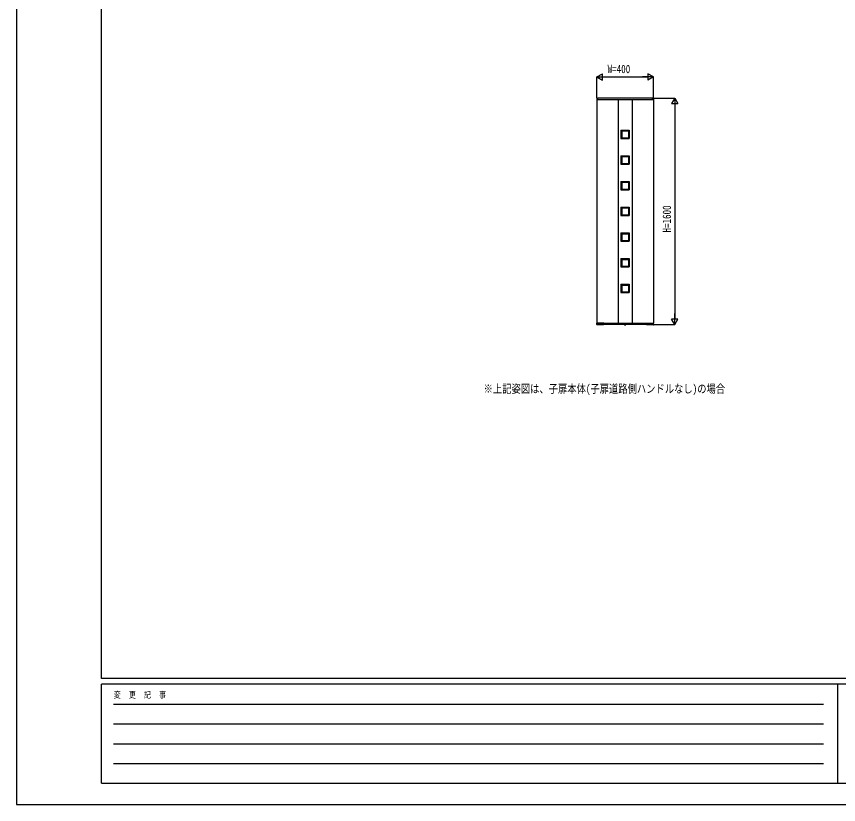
# Model space of a CAD drawing. Units: millimetres, scale not verified. Extents: x -8410 to 8410, y -5940 to 5940.
# Drawn here: x -8410 to -2602, y -5940 to -373 of the extents above; entities that cross this region are included whole.
import ezdxf
from ezdxf.enums import TextEntityAlignment as Align

# ---------------------------------------------------------------- set-up
doc = ezdxf.new("R2010")
doc.units = ezdxf.units.MM
doc.header["$LTSCALE"] = 30
for name, color, linetype in [('0-1_USER1', 3, 'Continuous'), ('0-2_YKK_A1', 4, 'Continuous'), ('0-3_YKK_D', 6, 'Continuous'), ('0-4_YKK_ZWAK', 7, 'Continuous')]:
    doc.layers.add(name, color=color, linetype=linetype)
doc.styles.add('ＭＳ ゴシック', font='')
doc.styles.get('ＭＳ ゴシック').set_extended_font_data('MS Gothic')

msp = doc.modelspace()

# ---------------------------------------------------------------- linework, layer by layer
at = {"layer": '0-2_YKK_A1'}
for p, q in [((-4310.46, -951.37), (-4310.46, -959.5)), ((-4309.96, -960), (-4309.96, -2540)), ((-4309.96, -960), (-3909.96, -960)), ((-4309.96, -960), (-4303.26, -960)), ((-4309.05, -949.87), (-4303.49, -949.53)), ((-4303.26, -960), (-4303.26, -960)), ((-3916.96, -950), (-4302.96, -950)), ((-4302.96, -960), (-4302.96, -950)), ((-4302.96, -959.7), (-4302.96, -950.03)), ((-4159.96, -960), (-4159.96, -2540)), ((-4059.96, -960), (-4059.96, -2540)), ((-3916.96, -960), (-3916.96, -950)), ((-3916.96, -959.7), (-3916.96, -950.03)), ((-3909.96, -960), (-3916.66, -960)), ((-3916.66, -960), (-3916.66, -960)), ((-3910.87, -949.87), (-3916.43, -949.53)), ((-3909.96, -960), (-3909.96, -2540)), ((-3909.46, -951.37), (-3909.46, -959.5)), ((-4139.46, -1176), (-4139.46, -1235)), ((-4139.46, -1176), (-4080.46, -1176)), ((-4133.96, -1181.5), (-4133.96, -1229.5)), ((-4133.96, -1181.5), (-4085.96, -1181.5)), ((-4085.96, -1181.5), (-4085.96, -1229.5)), ((-4080.46, -1176), (-4080.46, -1235)), ((-4139.46, -1235), (-4080.46, -1235)), ((-4133.96, -1229.5), (-4085.96, -1229.5)), ((-4139.46, -1357.5), (-4139.46, -1416.5)), ((-4139.46, -1357.5), (-4080.46, -1357.5)), ((-4133.96, -1363), (-4133.96, -1411)), ((-4133.96, -1363), (-4085.96, -1363)), ((-4085.96, -1363), (-4085.96, -1411)), ((-4080.46, -1357.5), (-4080.46, -1416.5)), ((-4139.46, -1416.5), (-4080.46, -1416.5)), ((-4133.96, -1411), (-4085.96, -1411)), ((-4139.46, -1539), (-4139.46, -1598)), ((-4139.46, -1539), (-4080.46, -1539)), ((-4133.96, -1544.5), (-4133.96, -1592.5)), ((-4133.96, -1544.5), (-4085.96, -1544.5)), ((-4085.96, -1544.5), (-4085.96, -1592.5)), ((-4080.46, -1539), (-4080.46, -1598)), ((-4139.46, -1598), (-4080.46, -1598)), ((-4133.96, -1592.5), (-4085.96, -1592.5)), ((-4139.46, -1720.5), (-4139.46, -1779.5)), ((-4139.46, -1720.5), (-4080.46, -1720.5)), ((-4133.96, -1726), (-4133.96, -1774)), ((-4133.96, -1726), (-4085.96, -1726)), ((-4085.96, -1726), (-4085.96, -1774)), ((-4080.46, -1720.5), (-4080.46, -1779.5)), ((-4139.46, -1779.5), (-4080.46, -1779.5)), ((-4133.96, -1774), (-4085.96, -1774)), ((-4139.46, -1902), (-4139.46, -1961)), ((-4139.46, -1902), (-4080.46, -1902)), ((-4133.96, -1907.5), (-4133.96, -1955.5)), ((-4133.96, -1907.5), (-4085.96, -1907.5)), ((-4085.96, -1907.5), (-4085.96, -1955.5)), ((-4080.46, -1902), (-4080.46, -1961)), ((-4139.46, -1961), (-4080.46, -1961)), ((-4133.96, -1955.5), (-4085.96, -1955.5)), ((-4139.46, -2083.5), (-4139.46, -2142.5)), ((-4139.46, -2083.5), (-4080.46, -2083.5)), ((-4133.96, -2089), (-4133.96, -2137)), ((-4133.96, -2089), (-4085.96, -2089)), ((-4085.96, -2089), (-4085.96, -2137)), ((-4080.46, -2083.5), (-4080.46, -2142.5)), ((-4139.46, -2142.5), (-4080.46, -2142.5)), ((-4133.96, -2137), (-4085.96, -2137)), ((-4139.46, -2265), (-4139.46, -2324)), ((-4139.46, -2265), (-4080.46, -2265)), ((-4133.96, -2270.5), (-4133.96, -2318.5)), ((-4133.96, -2270.5), (-4085.96, -2270.5)), ((-4133.96, -2318.5), (-4085.96, -2318.5)), ((-4085.96, -2270.5), (-4085.96, -2318.5)), ((-4080.46, -2265), (-4080.46, -2324)), ((-4139.46, -2324), (-4080.46, -2324)), ((-4309.85, -2550.03), (-4310.43, -2540.53)), ((-4309.96, -2540), (-3909.96, -2540)), ((-4260.26, -2540), (-4309.93, -2540)), ((-4308.6, -2550.5), (-4309.35, -2550.5)), ((-4308.1, -2550.01), (-4308.07, -2548.19)), ((-4308.09, -2549.5), (-4261.79, -2549.5)), ((-4287.17, -2547.9), (-4307.75, -2547.9)), ((-4286.85, -2548.19), (-4286.84, -2549.01)), ((-4285.12, -2549.01), (-4285.1, -2548.19)), ((-4278.13, -2547.9), (-4284.79, -2547.9)), ((-4277.82, -2548.19), (-4277.8, -2549.01)), ((-4276.08, -2549.01), (-4276.07, -2548.19)), ((-4262.13, -2547.9), (-4275.75, -2547.9)), ((-4265.86, -2547.9), (-4265.84, -2549.01)), ((-4261.82, -2548.19), (-4261.79, -2549.99)), ((-4260.46, -2550.48), (-4261.29, -2550.48)), ((-4259.96, -2540), (-4259.96, -2550)), ((-4259.96, -2540.3), (-4259.96, -2549.98)), ((-3959.96, -2550), (-4259.96, -2550)), ((-4113.87, -2550.5), (-4113.78, -2550)), ((-4113.87, -2550.5), (-4113.7, -2551.47)), ((-4113.87, -2550.5), (-4106.05, -2550.5)), ((-4113.78, -2550), (-4106.14, -2550)), ((-4109.96, -2554.2), (-4109.96, -2550)), ((-4106.05, -2550.5), (-4106.22, -2551.47)), ((-4106.05, -2550.5), (-4106.14, -2550)), ((-3959.96, -2540), (-3959.96, -2550)), ((-3959.96, -2540.3), (-3959.96, -2549.98)), ((-3959.66, -2540), (-3909.99, -2540)), ((-3959.46, -2550.48), (-3958.63, -2550.48)), ((-3958.1, -2548.19), (-3958.13, -2549.99)), ((-3911.83, -2549.5), (-3958.13, -2549.5)), ((-3957.79, -2547.9), (-3944.17, -2547.9)), ((-3954.06, -2547.9), (-3954.08, -2549.01)), ((-3943.84, -2549.01), (-3943.85, -2548.19)), ((-3942.1, -2548.19), (-3942.12, -2549.01)), ((-3941.79, -2547.9), (-3935.13, -2547.9)), ((-3934.8, -2549.01), (-3934.82, -2548.19)), ((-3933.07, -2548.19), (-3933.08, -2549.01)), ((-3932.75, -2547.9), (-3912.17, -2547.9)), ((-3911.82, -2550.01), (-3911.85, -2548.19)), ((-3911.32, -2550.5), (-3910.57, -2550.5)), ((-3910.07, -2550.03), (-3909.49, -2540.53))]:
    msp.add_line(p, q, dxfattribs=at)
for points in [[(-4307.75, -2547.9), (-4307.89, -2547.93), (-4307.97, -2547.98), (-4308.01, -2548.03), (-4308.04, -2548.09), (-4308.06, -2548.14), (-4308.07, -2548.19)], [(-4286.85, -2548.19), (-4286.86, -2548.15), (-4286.87, -2548.1), (-4286.89, -2548.05), (-4286.92, -2548.01), (-4286.97, -2547.96), (-4287.05, -2547.92), (-4287.17, -2547.9)], [(-4284.79, -2547.9), (-4284.92, -2547.93), (-4285, -2547.98), (-4285.05, -2548.03), (-4285.08, -2548.09), (-4285.09, -2548.14), (-4285.1, -2548.19)], [(-4277.82, -2548.19), (-4277.82, -2548.15), (-4277.83, -2548.1), (-4277.86, -2548.05), (-4277.89, -2548.01), (-4277.94, -2547.96), (-4278.01, -2547.92), (-4278.13, -2547.9)], [(-4275.75, -2547.9), (-4275.89, -2547.93), (-4275.97, -2547.98), (-4276.01, -2548.03), (-4276.04, -2548.09), (-4276.06, -2548.14), (-4276.07, -2548.19)], [(-4261.82, -2548.19), (-4261.82, -2548.15), (-4261.83, -2548.1), (-4261.86, -2548.05), (-4261.89, -2548.01), (-4261.94, -2547.96), (-4262.01, -2547.92), (-4262.13, -2547.9)], [(-4112.26, -2552.58), (-4111.11, -2550.26), (-4109.96, -2549.65)], [(-4107.66, -2552.58), (-4108.82, -2550.26), (-4109.96, -2549.65)], [(-3958.1, -2548.19), (-3958.1, -2548.15), (-3958.09, -2548.1), (-3958.06, -2548.05), (-3958.03, -2548.01), (-3957.98, -2547.96), (-3957.91, -2547.92), (-3957.79, -2547.9)], [(-3944.17, -2547.9), (-3944.03, -2547.93), (-3943.96, -2547.98), (-3943.91, -2548.03), (-3943.88, -2548.09), (-3943.86, -2548.14), (-3943.85, -2548.19)], [(-3942.1, -2548.19), (-3942.1, -2548.15), (-3942.09, -2548.1), (-3942.06, -2548.05), (-3942.03, -2548.01), (-3941.98, -2547.96), (-3941.91, -2547.92), (-3941.79, -2547.9)], [(-3935.13, -2547.9), (-3935, -2547.93), (-3934.92, -2547.98), (-3934.87, -2548.03), (-3934.84, -2548.09), (-3934.83, -2548.14), (-3934.82, -2548.19)], [(-3933.07, -2548.19), (-3933.06, -2548.15), (-3933.05, -2548.1), (-3933.03, -2548.05), (-3933, -2548.01), (-3932.95, -2547.96), (-3932.87, -2547.92), (-3932.75, -2547.9)], [(-3912.17, -2547.9), (-3912.03, -2547.93), (-3911.96, -2547.98), (-3911.91, -2548.03), (-3911.88, -2548.09), (-3911.86, -2548.14), (-3911.85, -2548.19)]]:
    msp.add_lwpolyline(points, dxfattribs=at)
for centre, radius, start, end in [((-4308.96, -951.37), 1.5, 93.5, 180), ((-4309.96, -959.5), 0.5, 180, 270), ((-4303.46, -950.03), 0.5, 0, 93.5), ((-4303.26, -959.7), 0.3, 270, 0), ((-3916.46, -950.03), 0.5, 86.5, 180), ((-3916.66, -959.7), 0.3, 180, 270), ((-3910.96, -951.37), 1.5, 0, 86.5), ((-3909.96, -959.5), 0.5, 270, 0), ((-4309.93, -2540.5), 0.5, 90, 183.5), ((-4309.35, -2550), 0.5, 183.5, 269.21081), ((-4308.6, -2550), 0.5, 269.18971, 359), ((-4286.34, -2549), 0.5, 181, 270), ((-4285.62, -2549), 0.5, 270, 359), ((-4277.3, -2549), 0.5, 181, 270), ((-4276.58, -2549), 0.5, 270, 359), ((-4265.34, -2549), 0.5, 181, 270), ((-4261.29, -2549.98), 0.5, 181.0014, 270.00152), ((-4260.46, -2549.98), 0.5, 270, 0), ((-4260.26, -2540.3), 0.3, 0, 90), ((-4112.81, -2551.32), 0.9, 190, 239.36409), ((-4109.96, -2546.5), 6.5, 239.36409, 300.63591), ((-4107.11, -2551.32), 0.9, 300.63591, 350), ((-3959.66, -2540.3), 0.3, 90, 180), ((-3959.46, -2549.98), 0.5, 180, 270), ((-3958.63, -2549.98), 0.5, 269.99848, 358.9986), ((-3954.58, -2549), 0.5, 270, 359), ((-3943.34, -2549), 0.5, 181, 270), ((-3942.62, -2549), 0.5, 270, 359), ((-3934.3, -2549), 0.5, 181, 270), ((-3933.58, -2549), 0.5, 270, 359), ((-3911.32, -2550), 0.5, 181, 270.81029), ((-3910.57, -2550), 0.5, 270.78919, 356.5), ((-3909.99, -2540.5), 0.5, 356.5, 90)]:
    msp.add_arc(centre, radius, start, end, dxfattribs=at)
at = {"layer": '0-3_YKK_D'}
for p, q in [((-4309.96, -800), (-4270.99, -777.5)), ((-4309.96, -948), (-4309.96, -799)), ((-4309.96, -800), (-4270.99, -822.5)), ((-4309.96, -800), (-4232.02, -800)), ((-4270.99, -822.5), (-4270.99, -777.5)), ((-4264.96, -800), (-3954.96, -800)), ((-3909.96, -800), (-3987.9, -800)), ((-3909.96, -800), (-3948.93, -777.5)), ((-3948.93, -777.5), (-3948.93, -822.5)), ((-3909.96, -800), (-3948.93, -822.5)), ((-3909.96, -948), (-3909.96, -799)), ((-3907.96, -950), (-3758.96, -950)), ((-3759.96, -950), (-3782.46, -988.97)), ((-3759.96, -950), (-3737.46, -988.97)), ((-3759.96, -950), (-3759.96, -1027.94)), ((-3782.46, -988.97), (-3737.46, -988.97)), ((-3759.96, -995), (-3759.96, -2505)), ((-3759.96, -2550), (-3759.96, -2472.06)), ((-3907.96, -2550), (-3758.96, -2550)), ((-3759.96, -2550), (-3782.46, -2511.03)), ((-3737.46, -2511.03), (-3782.46, -2511.03)), ((-3759.96, -2550), (-3737.46, -2511.03))]:
    msp.add_line(p, q, dxfattribs=at)
at = {"layer": '0-4_YKK_ZWAK'}
for p, q in [((-7809.96, -5050), (-7809.96, 5550)), ((7790.04, -5050), (-7809.96, -5050)), ((-2609.96, -5090), (-7809.96, -5090)), ((-7809.96, -5790), (-7809.96, -5090)), ((-2609.96, -5090), (-2609.96, -5790)), ((-9.96, -5090), (-2609.96, -5090)), ((-7724.96, -5230), (-2709.96, -5230)), ((-7724.96, -5370), (-2709.96, -5370)), ((-7724.96, -5510), (-2709.96, -5510)), ((-7724.96, -5650), (-2709.96, -5650)), ((-7809.96, -5790), (-2609.96, -5790)), ((-2609.96, -5790), (-9.96, -5790))]:
    msp.add_line(p, q, dxfattribs=at)
msp.add_lwpolyline([(-8410, -5940), (8410, -5940), (8410, 5940), (-8410, 5940)], close=True, dxfattribs=at)

# ---------------------------------------------------------------- texts
at = {"layer": '0-1_USER1', "style": 'ＭＳ ゴシック', "width": 0.8}
msp.add_text('※上記姿図は、子扉本体(子扉道路側ハンドルなし)の場合', height=58.65, dxfattribs=at).set_placement((-5109.96, -3050), align=Align.BOTTOM_LEFT)
at = {"layer": '0-3_YKK_D', "style": 'ＭＳ ゴシック', "width": 0.8}
msp.add_text('W=400', height=58.65, dxfattribs=at).set_placement((-4233.69, -791), align=Align.BOTTOM_LEFT)
msp.add_text('H=1600', height=58.65, rotation=90, dxfattribs=at).set_placement((-3768.96, -1899.33), align=Align.BOTTOM_LEFT)
at = {"layer": '0-4_YKK_ZWAK', "style": 'ＭＳ ゴシック', "width": 0.8}
msp.add_text('変  更  記  事', height=43.99, dxfattribs=at).set_placement((-7722.62, -5200), align=Align.BOTTOM_LEFT)

doc.saveas('drawing.dxf')
